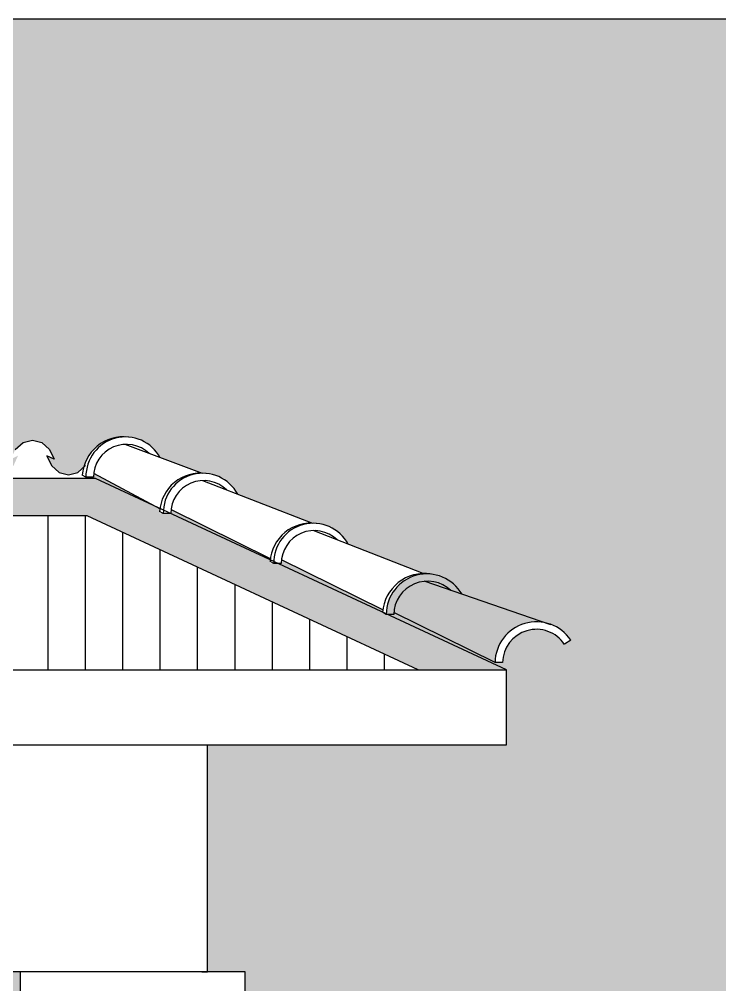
# Model space of a CAD drawing. Header units: millimetres. Extents: x 128 to 761, y 122 to 191.
# Drawn here: x 205.288 to 207.162, y 181.779 to 184.364 of the extents above; entities that cross this region are included whole.
import ezdxf

# ---------------------------------------------------------------- set-up
doc = ezdxf.new("R2010")
doc.units = ezdxf.units.MM
for name, color, linetype in [('ALVENARIA', 7, 'Continuous'), ('CAIXILHOS', 7, 'Continuous'), ('LINVISTA', 1, 'Continuous')]:
    doc.layers.add(name, color=color, linetype=linetype)

msp = doc.modelspace()

# ---------------------------------------------------------------- hatches: boundary and pattern name
h = msp.add_hatch()
h.set_pattern_fill('CONCBLOC', color=8, scale=0.2, style=0)
h.set_pattern_definition([(0, (-207.03534, -54.49034), (0.1, 0.1), [0.192, -0.008]), (0, (-207.03534, -54.39834), (0.1, 0.1), [0.192, -0.008]), (90, (-207.03534, -54.49034), (-0.1, 0.1), [0.092, -0.108]), (90, (-207.04334, -54.49034), (-0.1, 0.1), [0.092, -0.108])])
h.paths.add_polyline_path([(209.5656, 184.364), (203.4842, 184.364), (203.4842, 183.1426), (203.5151, 183.1505), (203.5357, 183.1688), (203.5477, 183.1955), (203.5284, 183.1858), (203.5405, 183.2125), (203.5611, 183.2308), (203.5863, 183.2373), (203.6116, 183.2308), (203.6321, 183.2125), (203.6442, 183.1858), (203.6249, 183.1955), (203.637, 183.1688), (203.6575, 183.1505), (203.6828, 183.144), (203.708, 183.1505), (203.7286, 183.1688), (203.7407, 183.1955), (203.7214, 183.1858), (203.7334, 183.2125), (203.754, 183.2308), (203.7793, 183.2373), (203.8045, 183.2308), (203.8251, 183.2125), (203.8371, 183.1858), (203.8179, 183.1955), (203.8299, 183.1688), (203.8505, 183.1505), (203.8757, 183.144), (203.901, 183.1505), (203.9215, 183.1688), (203.9336, 183.1955), (203.9143, 183.1858), (203.9264, 183.2125), (203.9469, 183.2308), (203.9722, 183.2373), (203.9974, 183.2308), (204.018, 183.2125), (204.0301, 183.1858), (204.0108, 183.1955), (204.0228, 183.1688), (204.0434, 183.1505), (204.0687, 183.144), (204.0939, 183.1505), (204.1145, 183.1688), (204.1265, 183.1955), (204.1073, 183.1858), (204.1193, 183.2125), (204.1399, 183.2308), (204.1651, 183.2373), (204.1904, 183.2308), (204.211, 183.2125), (204.223, 183.1858), (204.2037, 183.1955), (204.2158, 183.1688), (204.2363, 183.1505), (204.2616, 183.144), (204.2869, 183.1505), (204.3074, 183.1688), (204.3195, 183.1955), (204.3002, 183.1858), (204.3122, 183.2125), (204.3328, 183.2308), (204.3581, 183.2373), (204.3833, 183.2308), (204.4039, 183.2125), (204.4159, 183.1858), (204.3967, 183.1955), (204.4087, 183.1688), (204.4293, 183.1505), (204.4545, 183.144), (204.4798, 183.1505), (204.5004, 183.1688), (204.5124, 183.1955), (204.4931, 183.1858), (204.5052, 183.2125), (204.5258, 183.2308), (204.551, 183.2373), (204.5763, 183.2308), (204.5968, 183.2125), (204.6089, 183.1858), (204.5896, 183.1955), (204.6017, 183.1688), (204.6222, 183.1505), (204.6475, 183.144), (204.6727, 183.1505), (204.6933, 183.1688), (204.7053, 183.1955), (204.6861, 183.1858), (204.6981, 183.2125), (204.7187, 183.2308), (204.7439, 183.2373), (204.7692, 183.2308), (204.7898, 183.2125), (204.8018, 183.1858), (204.7825, 183.1955), (204.7946, 183.1688), (204.8152, 183.1505), (204.8404, 183.144), (204.8657, 183.1505), (204.8862, 183.1688), (204.8983, 183.1955), (204.879, 183.1858), (204.8911, 183.2125), (204.9116, 183.2308), (204.9369, 183.2373), (204.9621, 183.2308), (204.9827, 183.2125), (204.9948, 183.1858), (204.9755, 183.1955), (204.9875, 183.1688), (205.0081, 183.1505), (205.0334, 183.144), (205.0586, 183.1505), (205.0792, 183.1688), (205.0912, 183.1955), (205.072, 183.1858), (205.084, 183.2125), (205.1046, 183.2308), (205.1298, 183.2373), (205.1551, 183.2308), (205.1756, 183.2125), (205.1877, 183.1858), (205.1684, 183.1955), (205.1805, 183.1688), (205.201, 183.1505), (205.2263, 183.144), (205.2515, 183.1505), (205.2721, 183.1688), (205.2842, 183.1955), (205.2649, 183.1858), (205.2769, 183.2125), (205.2975, 183.2308), (205.3228, 183.2373), (205.348, 183.2308), (205.3686, 183.2125), (205.3806, 183.1858), (205.3614, 183.1955), (205.3734, 183.1688), (205.394, 183.1505), (205.4192, 183.144), (205.4445, 183.1505), (205.4593, 183.1637, -0.37667), (205.5792, 183.2454, -0.25436), (205.6642, 183.1908), (205.7747, 183.149, -0.026205), (205.7862, 183.1482, -0.25822), (205.8719, 183.0923), (206.0705, 183.0151, -0.026057), (206.0819, 183.0143, -0.258037), (206.1675, 182.9584), (206.3698, 182.8798, -0.041829), (206.3884, 182.8785, -0.243107), (206.4721, 182.8244), (206.694, 182.7483, -0.195635), (206.7631, 182.7015), (206.7465, 182.6904, 0.734754), (206.5804, 182.6415), (206.5604, 182.6419, -0.471363), (206.694, 182.7483), (206.4721, 182.8244, 0.767649), (206.2693, 182.7707), (206.2595, 182.7764, -0.015397), (206.2602, 182.7832), (205.9891, 182.9169, 0.029288), (205.9885, 182.9066), (205.9585, 182.9071, -0.028687), (205.9594, 182.9197), (205.6934, 183.0508, 0.029375), (205.6929, 183.0405), (205.6628, 183.041, -0.028431), (205.6637, 183.0535), (205.4864, 183.1479, 0.038473), (205.4859, 183.1344), (203.4842, 183.1344), (203.4842, 183.0344), (205.4693, 183.0344), (206.3545, 182.6217), (206.5911, 182.6217), (206.5911, 182.4217), (205.7911, 182.4217), (205.7911, 181.8144), (205.8911, 181.8144), (205.8911, 181.7444), (205.7911, 181.7444), (205.7911, 181.5744), (205.7911, 179.2877), (205.7911, 179.1836), (205.8911, 179.1836), (205.8911, 179.1136), (205.8411, 179.1136), (205.8411, 179.0217), (209.5656, 179.0217)])
h.paths.add_polyline_path([(205.3911, 181.7444), (205.2911, 181.7444), (205.2911, 181.8136), (203.4842, 181.8136), (203.4842, 179.1217), (204.0626, 179.1217), (204.0626, 181.3136), (204.0626, 181.5136), (204.0326, 181.5136), (204.0326, 181.5236), (205.1926, 181.5236), (205.1926, 181.5136), (205.1626, 181.5136), (205.1626, 181.3136), (205.1626, 179.1217), (205.2911, 179.1217), (205.2911, 179.1836), (205.3911, 179.1836), (205.3911, 179.3536)], flags=16)
h.paths.add_polyline_path([(205.2226, 181.5636), (205.2226, 181.5436), (204.0026, 181.5436), (204.0026, 181.5636)], flags=0)
h = msp.add_hatch()
h.set_pattern_fill('_U', color=8, scale=0.1, angle=90, style=0, pattern_type=0)
h.set_pattern_definition([(90, (-207.03534, -54.49034), (-0.1, 6e-18), [])])
h.paths.add_polyline_path([(203.4842, 183.0344), (203.4842, 182.6217), (206.3545, 182.6217), (205.4693, 183.0344)])

# ---------------------------------------------------------------- linework, layer by layer
at = {"color": 2}
for p, q in [((205.4915, 183.1344), (203.4842, 183.1344)), ((206.5911, 182.6217), (205.4915, 183.1344)), ((205.4693, 183.0344), (203.4842, 183.0344)), ((206.3545, 182.6217), (205.4693, 183.0344)), ((203.4842, 182.6217), (206.5911, 182.6217)), ((206.5911, 182.4217), (206.5911, 182.6217)), ((203.4842, 182.4217), (206.5911, 182.4217)), ((205.7764, 181.8136), (205.7911, 181.8136))]:
    msp.add_line(p, q, dxfattribs=at)
for p, q in [((205.7911, 181.8136), (205.7911, 182.4217)), ((205.7764, 181.8136), (203.4842, 181.8136))]:
    msp.add_line(p, q)
msp.add_lwpolyline([(205.2911, 181.8144), (205.8911, 181.8144), (205.8911, 181.7444), (205.2911, 181.7444)], close=True, dxfattribs=at)
at = {"layer": 'ALVENARIA', "color": 3, "ltscale": 0.5}
for p, q in [((205.7776, 183.148), (205.5712, 183.2259)), ((205.4659, 183.138), (205.456, 183.1436)), ((206.0733, 183.014), (205.779, 183.1284)), ((205.6729, 183.0408), (205.663, 183.0465)), ((206.3682, 182.8804), (206.0739, 182.9948)), ((205.9685, 182.9069), (205.9587, 182.9126)), ((206.7094, 182.743), (206.371, 182.8591)), ((206.2693, 182.7707), (206.2595, 182.7764))]:
    msp.add_line(p, q, dxfattribs=at)
at = {"layer": 'ALVENARIA', "color": 4, "ltscale": 0.5}
for p, q in [((205.6652, 183.0527), (205.4867, 183.1478)), ((205.4859, 183.1376), (205.4659, 183.138)), ((205.6929, 183.0405), (205.6729, 183.0408)), ((205.9594, 182.9197), (205.6945, 183.0503)), ((206.2602, 182.7832), (205.9894, 182.9167)), ((205.9885, 182.9066), (205.9685, 182.9069)), ((206.2893, 182.7704), (206.2693, 182.7707)), ((206.5604, 182.6419), (206.2895, 182.7754)), ((206.7631, 182.7015), (206.7465, 182.6904)), ((206.5804, 182.6415), (206.5604, 182.6419))]:
    msp.add_line(p, q, dxfattribs=at)
at = {"layer": 'ALVENARIA', "color": 3, "ltscale": 0.5}
for centre, radius, start, end in [((205.5658, 183.1362), 0.11, 82.9691, 176.1164), ((205.5715, 183.14), 0.1057, 27.9475, 181.0702), ((205.7727, 183.039), 0.11, 82.9691, 176.1164), ((205.7785, 183.0428), 0.1057, 27.9475, 181.0702), ((206.0684, 182.9051), 0.11, 82.9691, 176.1164), ((206.0742, 182.9089), 0.1057, 27.9475, 181.0702), ((206.3711, 182.7679), 0.1119, 81.0973, 175.673), ((206.3779, 182.7704), 0.1086, 29.7986, 179.8451)]:
    msp.add_arc(centre, radius, start, end, dxfattribs=at)
at = {"layer": 'ALVENARIA', "color": 4, "ltscale": 0.5}
for centre, radius, start, end in [((205.5739, 183.1379), 0.088, 45.786, 180.1719), ((205.7809, 183.0408), 0.088, 45.786, 180.1719), ((206.0766, 182.9069), 0.088, 45.786, 180.1719), ((206.38, 182.7688), 0.0907, 46.4075, 179.0085), ((206.6711, 182.6399), 0.1107, 33.7816, 179.0085)]:
    msp.add_arc(centre, radius, start, end, dxfattribs=at)
at = {"layer": 'ALVENARIA', "color": 5, "ltscale": 0.5}
msp.add_arc((206.6711, 182.6399), 0.0907, 33.7816, 179.0085, dxfattribs=at)
at = {"layer": 'CAIXILHOS', "color": 8}
msp.add_line((209.5656, 184.364), (203.4842, 184.364), dxfattribs=at)
at = {"layer": 'LINVISTA', "color": 2}
for p, q in [((205.2769, 183.2125), (205.2975, 183.2308)), ((205.2975, 183.2308), (205.3228, 183.2373)), ((205.3228, 183.2373), (205.348, 183.2308)), ((205.348, 183.2308), (205.3686, 183.2125)), ((205.3806, 183.1858), (205.3614, 183.1955)), ((205.3614, 183.1955), (205.3734, 183.1688)), ((205.3686, 183.2125), (205.3806, 183.1858)), ((205.3734, 183.1688), (205.394, 183.1505)), ((205.4445, 183.1505), (205.4651, 183.1688)), ((205.394, 183.1505), (205.4192, 183.144)), ((205.4192, 183.144), (205.4445, 183.1505))]:
    msp.add_line(p, q, dxfattribs=at)

doc.saveas('drawing.dxf')
